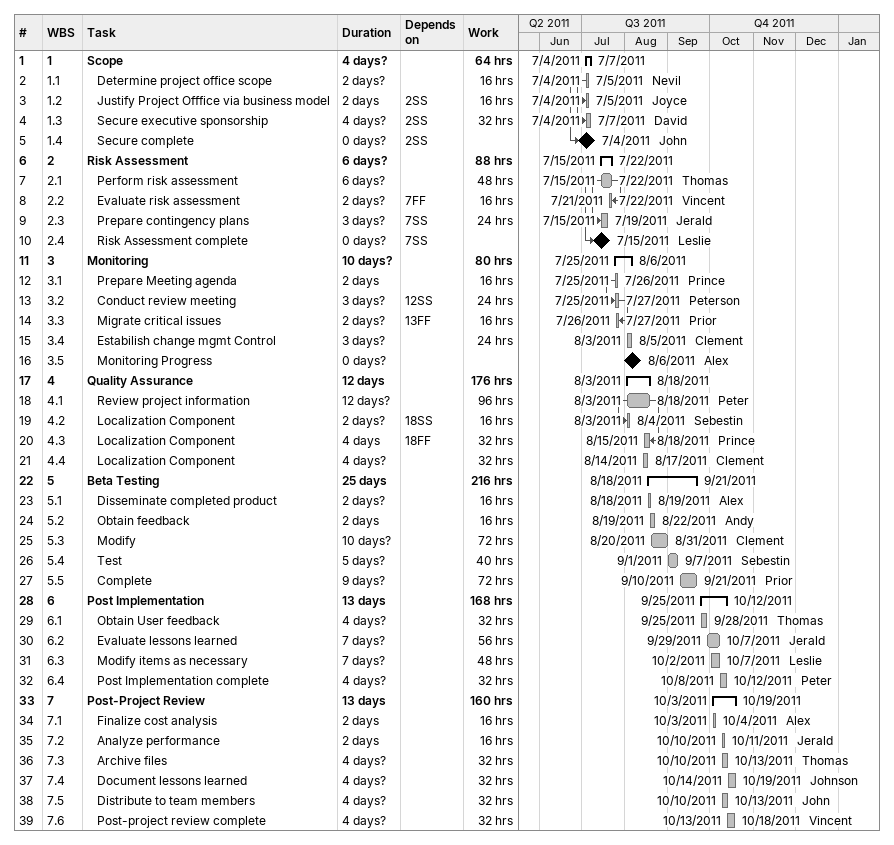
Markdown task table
| ID | WBS | Task | Duration | Start | Finish | Predecessors | Resources | Work (h) |
|---|---|---|---|---|---|---|---|---|
| 1 | 1 | **Scope** | 4d? | 2011-07-04 | 2011-07-07 |  |  | 64 |
| 2 | 1.1 | Determine project office scope | 2d? | 2011-07-04 | 2011-07-05 |  | Nevil | 16 |
| 3 | 1.2 | Justify Project Offfice via business model | 2d | 2011-07-04 | 2011-07-05 | 2SS | Joyce | 16 |
| 4 | 1.3 | Secure executive sponsorship | 4d? | 2011-07-04 | 2011-07-07 | 2SS | David | 32 |
| 5 | 1.4 | Secure complete | 0d? | 2011-07-04 | 2011-07-04 | 2SS | John |  |
| 6 | 2 | **Risk Assessment** | 6d? | 2011-07-15 | 2011-07-22 |  |  | 88 |
| 7 | 2.1 | Perform risk assessment | 6d? | 2011-07-15 | 2011-07-22 |  | Thomas | 48 |
| 8 | 2.2 | Evaluate risk assessment | 2d? | 2011-07-21 | 2011-07-22 | 7FF | Vincent | 16 |
| 9 | 2.3 | Prepare contingency plans | 3d? | 2011-07-15 | 2011-07-19 | 7SS | Jerald | 24 |
| 10 | 2.4 | Risk Assessment complete | 0d? | 2011-07-15 | 2011-07-15 | 7SS | Leslie |  |
| 11 | 3 | **Monitoring** | 10d? | 2011-07-25 | 2011-08-06 |  |  | 80 |
| 12 | 3.1 | Prepare Meeting agenda | 2d | 2011-07-25 | 2011-07-26 |  | Prince | 16 |
| 13 | 3.2 | Conduct review meeting | 3d? | 2011-07-25 | 2011-07-27 | 12SS | Peterson | 24 |
| 14 | 3.3 | Migrate critical issues | 2d? | 2011-07-26 | 2011-07-27 | 13FF | Prior | 16 |
| 15 | 3.4 | Estabilish change mgmt Control | 3d? | 2011-08-03 | 2011-08-05 |  | Clement | 24 |
| 16 | 3.5 | Monitoring Progress | 0d? | 2011-08-06 | 2011-08-06 |  | Alex |  |
| 17 | 4 | **Quality Assurance** | 12d | 2011-08-03 | 2011-08-18 |  |  | 176 |
| 18 | 4.1 | Review project information | 12d? | 2011-08-03 | 2011-08-18 |  | Peter | 96 |
| 19 | 4.2 | Localization Component | 2d? | 2011-08-03 | 2011-08-04 | 18SS | Sebestin | 16 |
| 20 | 4.3 | Localization Component | 4d | 2011-08-15 | 2011-08-18 | 18FF | Prince | 32 |
| 21 | 4.4 | Localization Component | 4d? | 2011-08-14 | 2011-08-17 |  | Clement | 32 |
| 22 | 5 | **Beta Testing** | 25d | 2011-08-18 | 2011-09-21 |  |  | 216 |
| 23 | 5.1 | Disseminate completed product | 2d? | 2011-08-18 | 2011-08-19 |  | Alex | 16 |
| 24 | 5.2 | Obtain feedback | 2d | 2011-08-19 | 2011-08-22 |  | Andy | 16 |
| 25 | 5.3 | Modify | 10d? | 2011-08-20 | 2011-08-31 |  | Clement | 72 |
| 26 | 5.4 | Test | 5d? | 2011-09-01 | 2011-09-07 |  | Sebestin | 40 |
| 27 | 5.5 | Complete | 9d? | 2011-09-10 | 2011-09-21 |  | Prior | 72 |
| 28 | 6 | **Post Implementation** | 13d | 2011-09-25 | 2011-10-12 |  |  | 168 |
| 29 | 6.1 | Obtain User feedback | 4d? | 2011-09-25 | 2011-09-28 |  | Thomas | 32 |
| 30 | 6.2 | Evaluate lessons learned | 7d? | 2011-09-29 | 2011-10-07 |  | Jerald | 56 |
| 31 | 6.3 | Modify items as necessary | 7d? | 2011-10-02 | 2011-10-07 |  | Leslie | 48 |
| 32 | 6.4 | Post Implementation complete | 4d? | 2011-10-08 | 2011-10-12 |  | Peter | 32 |
| 33 | 7 | **Post-Project Review** | 13d | 2011-10-03 | 2011-10-19 |  |  | 160 |
| 34 | 7.1 | Finalize cost analysis | 2d | 2011-10-03 | 2011-10-04 |  | Alex | 16 |
| 35 | 7.2 | Analyze performance | 2d | 2011-10-10 | 2011-10-11 |  | Jerald | 16 |
| 36 | 7.3 | Archive files | 4d? | 2011-10-10 | 2011-10-13 |  | Thomas | 32 |
| 37 | 7.4 | Document lessons learned | 4d? | 2011-10-14 | 2011-10-19 |  | Johnson | 32 |
| 38 | 7.5 | Distribute to team members | 4d? | 2011-10-10 | 2011-10-13 |  | John | 32 |
| 39 | 7.6 | Post-project review complete | 4d? | 2011-10-13 | 2011-10-18 |  | Vincent | 32 |
